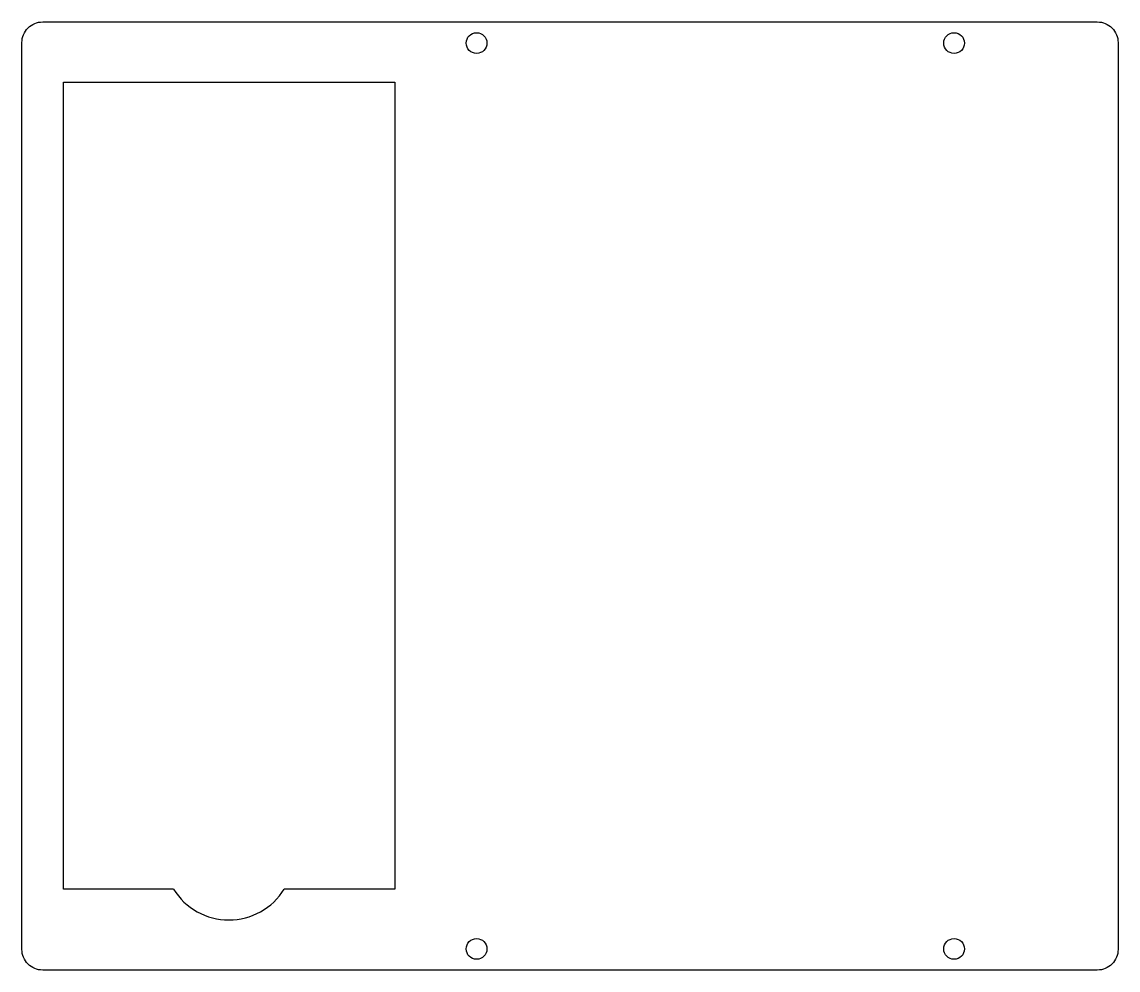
# Model space of a CAD drawing. Header units: millimetres. Extents: x 0 to 264, y 0 to 229.
import ezdxf

# ---------------------------------------------------------------- set-up
doc = ezdxf.new("R2010")
doc.units = ezdxf.units.MM
doc.layers.get('0').update_dxf_attribs({"linetype": 'CONTINUOUS'})

msp = doc.modelspace()

# ---------------------------------------------------------------- linework, layer by layer
for p, q in [((10.15, 214), (90, 214)), ((10.15, 19.5), (10.15, 214)), ((90, 214), (90, 19.5)), ((36.65, 19.5), (10.15, 19.5)), ((90, 19.5), (63.32, 19.5))]:
    msp.add_line(p, q)
msp.add_lwpolyline([(5.15, 228.5), (259.15, 228.5, -0.414214), (264.15, 223.5), (264.15, 5, -0.414214), (259.15, 0), (5.15, 0, -0.414214), (0.15, 5), (0.15, 223.5, -0.414214)], format="xyb", close=True)
for centre in [(109.65, 223.4), (224.65, 223.4), (109.65, 5.1), (224.65, 5.1)]:
    msp.add_circle(centre, 2.5)
msp.add_arc((49.99, 27.78), 15.7, 211.8193, 328.1807)

doc.saveas('drawing.dxf')
